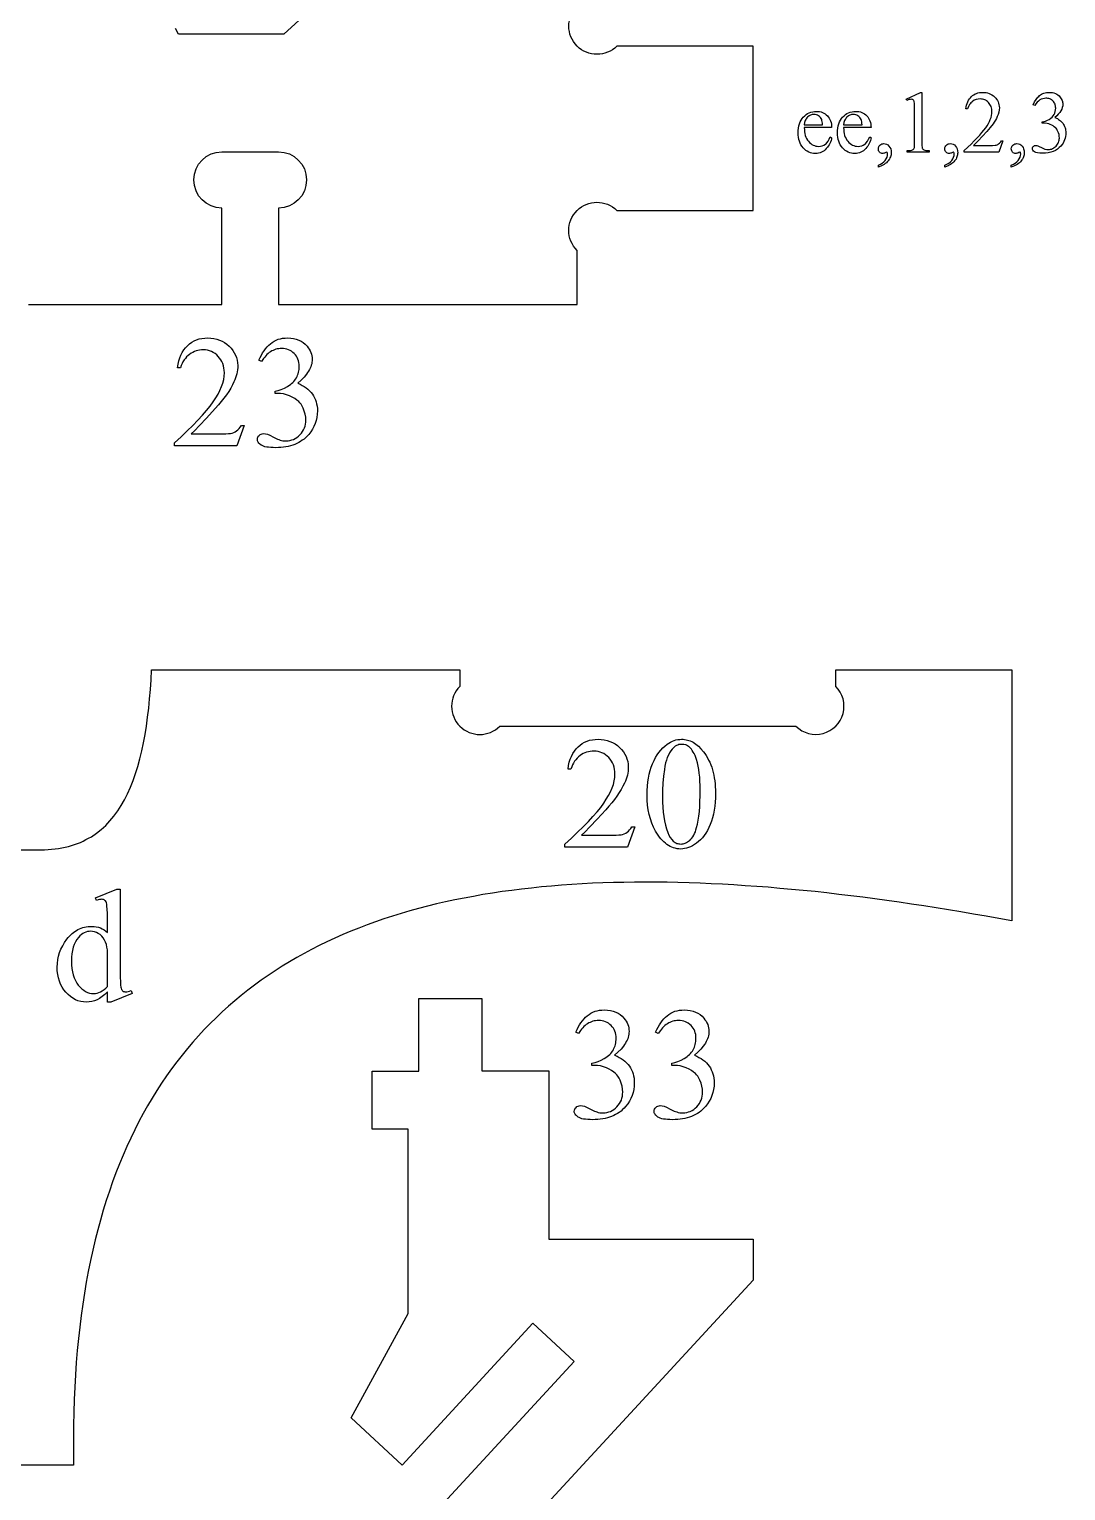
# Model space of a CAD drawing. Extents: x 9 to 960, y -397 to 558.
# Drawn here: x 715.1 to 803.3, y 243.5 to 367.9 of the extents above; entities that cross this region are included whole.
import ezdxf

# ---------------------------------------------------------------- set-up
doc = ezdxf.new("R2010")
doc.units = 0
doc.header["$MEASUREMENT"] = 0
doc.layers.add('EXT', color=1, linetype='CONTINUOUS')
doc.layers.add('TEXT', color=18, linetype='CONTINUOUS')

msp = doc.modelspace()

# ---------------------------------------------------------------- linework, layer by layer
at = {"layer": 'EXT'}
msp.add_lwpolyline([(745.49, 375.48), (736.76, 367.48), (727.79, 367.48), (727.55, 367.97)], dxfattribs=at)
for points in [[(715.02, 344.48), (731.5, 344.48), (731.5, 352.68, -1), (731.5, 357.48), (736.3, 357.48, -1), (736.3, 352.68), (736.3, 344.48), (761.73, 344.48), (761.73, 349.08, -1), (765.12, 352.48), (776.73, 352.48), (776.73, 366.48), (765.12, 366.48, -1), (761.73, 369.87)], [(699.15, 298.05), (716.06, 298.05), (716.38, 298.05), (716.69, 298.07), (716.99, 298.09), (717.29, 298.12), (717.58, 298.16), (717.87, 298.21), (718.15, 298.27), (718.42, 298.33), (718.69, 298.41), (718.95, 298.49), (719.2, 298.58), (719.45, 298.68), (719.69, 298.79), (719.92, 298.91), (720.15, 299.03), (720.38, 299.16), (720.81, 299.45), (721.21, 299.77), (721.6, 300.12), (721.96, 300.5), (722.3, 300.91), (722.62, 301.35), (722.92, 301.81), (723.2, 302.3), (723.47, 302.82), (723.71, 303.37), (723.94, 303.94), (724.15, 304.53), (724.34, 305.15), (724.51, 305.79), (724.67, 306.46), (724.82, 307.14), (724.95, 307.85), (725.07, 308.58), (725.17, 309.33), (725.26, 310.1), (725.34, 310.89), (725.41, 311.7), (725.47, 312.52), (725.51, 313.37), (751.75, 313.37), (751.75, 311.96, 1), (755.15, 308.57), (780.36, 308.57, 1), (783.75, 311.96), (783.75, 313.37), (798.75, 313.37), (798.75, 291.99), (797.63, 292.2), (796.55, 292.39), (795.48, 292.57), (794.41, 292.76), (793.35, 292.93), (792.29, 293.1), (791.24, 293.27), (790.19, 293.42), (789.15, 293.58), (788.11, 293.72), (787.08, 293.86), (786.05, 294), (785.03, 294.13), (784.01, 294.25), (783, 294.37), (781.99, 294.48), (780.98, 294.58), (779.99, 294.67), (779, 294.76), (778.01, 294.85), (777.03, 294.92), (776.05, 294.99), (775.08, 295.06), (774.12, 295.11), (773.16, 295.16), (772.21, 295.2), (771.26, 295.23), (770.32, 295.26), (769.39, 295.28), (768.46, 295.29), (767.54, 295.29), (766.63, 295.29), (765.72, 295.27), (764.82, 295.25), (763.92, 295.23), (763.03, 295.19), (762.15, 295.14), (761.27, 295.09), (760.4, 295.03), (759.54, 294.96), (758.69, 294.88), (757.84, 294.79), (757, 294.7), (756.17, 294.59), (755.34, 294.48), (754.52, 294.36), (753.71, 294.23), (752.9, 294.08), (752.11, 293.93), (751.32, 293.78), (750.54, 293.61), (749.76, 293.43), (749, 293.24), (748.24, 293.04), (747.49, 292.84), (746.75, 292.62), (746.01, 292.39), (745.29, 292.16), (744.57, 291.91), (743.86, 291.65), (743.16, 291.38), (742.47, 291.11), (741.78, 290.82), (741.11, 290.52), (740.44, 290.21), (739.78, 289.89), (739.13, 289.56), (738.49, 289.22), (737.86, 288.87), (737.24, 288.5), (736.63, 288.13), (736.02, 287.74), (735.43, 287.35), (734.84, 286.94), (734.26, 286.52), (733.7, 286.09), (733.14, 285.64), (732.59, 285.19), (732.05, 284.72), (731.52, 284.24), (731, 283.75), (730.49, 283.25), (729.99, 282.74), (729.5, 282.21), (729.02, 281.67), (728.56, 281.12), (728.1, 280.55), (727.65, 279.98), (727.21, 279.39), (726.78, 278.79), (726.36, 278.17), (725.95, 277.54), (725.56, 276.9), (725.17, 276.25), (724.8, 275.58), (724.43, 274.9), (724.08, 274.21), (723.73, 273.5), (723.4, 272.78), (723.08, 272.05), (722.77, 271.3), (722.47, 270.54), (722.19, 269.77), (721.91, 268.98), (721.65, 268.17), (721.39, 267.36), (721.15, 266.52), (720.92, 265.68), (720.7, 264.82), (720.5, 263.94), (720.3, 263.06), (720.12, 262.15), (719.95, 261.23), (719.79, 260.3), (719.64, 259.35), (719.51, 258.39), (719.39, 257.41), (719.28, 256.42), (719.18, 255.41), (719.09, 254.39), (719.02, 253.35), (718.96, 252.29), (718.92, 251.23), (718.88, 250.14), (718.86, 249.04), (718.85, 247.92), (718.85, 246.79), (718.87, 245.64), (683.46, 245.64)]]:
    msp.add_lwpolyline(points, format="xyb", dxfattribs=at)
msp.add_lwpolyline([(755.15, 238), (750.37, 242.41), (761.49, 254.48), (757.96, 257.73), (746.84, 245.66), (742.49, 249.67), (747.34, 258.55), (747.34, 274.27), (744.28, 274.27), (744.28, 279.2), (748.25, 279.2), (748.25, 285.38), (753.63, 285.38), (753.63, 279.21), (759.32, 279.21), (759.32, 264.9), (776.72, 264.9), (776.72, 261.4)], close=True, dxfattribs=at)
at = {"layer": 'TEXT'}
for points in [[(789.74, 361.95), (790.96, 362.54), (791.08, 362.54), (791.08, 358.32), (791.09, 357.98), (791.1, 357.87), (791.12, 357.8), (791.14, 357.75), (791.17, 357.71), (791.21, 357.67), (791.26, 357.64), (791.33, 357.62), (791.43, 357.6), (791.56, 357.58), (791.71, 357.58), (791.71, 357.44), (789.83, 357.44), (789.83, 357.58), (789.99, 357.58), (790.12, 357.6), (790.22, 357.61), (790.29, 357.64), (790.34, 357.67), (790.38, 357.7), (790.41, 357.74), (790.43, 357.78), (790.45, 357.85), (790.46, 357.96), (790.47, 358.32), (790.47, 361.02), (790.46, 361.47), (790.45, 361.62), (790.44, 361.72), (790.42, 361.78), (790.4, 361.82), (790.37, 361.86), (790.34, 361.89), (790.31, 361.92), (790.27, 361.94), (790.18, 361.95), (790.1, 361.94), (790.01, 361.92), (789.91, 361.89), (789.8, 361.84)], [(797.98, 358.4), (797.63, 357.44), (794.68, 357.44), (794.68, 357.58), (795.29, 358.14), (795.55, 358.41), (795.79, 358.66), (796.01, 358.89), (796.2, 359.11), (796.37, 359.32), (796.52, 359.52), (796.64, 359.7), (796.75, 359.88), (796.84, 360.06), (796.91, 360.24), (796.97, 360.41), (797.01, 360.57), (797.04, 360.73), (797.05, 360.89), (797.04, 361.01), (797.03, 361.12), (797.01, 361.22), (796.97, 361.33), (796.93, 361.42), (796.88, 361.51), (796.82, 361.59), (796.76, 361.67), (796.68, 361.75), (796.6, 361.81), (796.52, 361.86), (796.44, 361.9), (796.35, 361.94), (796.25, 361.96), (796.16, 361.97), (796.06, 361.98), (795.88, 361.97), (795.71, 361.93), (795.55, 361.86), (795.4, 361.76), (795.33, 361.71), (795.26, 361.64), (795.2, 361.57), (795.14, 361.5), (795.04, 361.33), (794.96, 361.13), (794.83, 361.13), (794.86, 361.3), (794.89, 361.45), (794.94, 361.6), (794.99, 361.73), (795.06, 361.86), (795.13, 361.98), (795.21, 362.08), (795.3, 362.18), (795.4, 362.26), (795.5, 362.34), (795.61, 362.4), (795.73, 362.45), (795.85, 362.49), (795.98, 362.52), (796.11, 362.54), (796.25, 362.54), (796.4, 362.54), (796.55, 362.52), (796.68, 362.49), (796.81, 362.45), (796.94, 362.39), (797.05, 362.32), (797.17, 362.24), (797.27, 362.15), (797.37, 362.05), (797.45, 361.95), (797.52, 361.84), (797.58, 361.73), (797.62, 361.61), (797.65, 361.49), (797.67, 361.36), (797.68, 361.23), (797.67, 361.04), (797.63, 360.85), (797.58, 360.66), (797.5, 360.47), (797.43, 360.32), (797.34, 360.17), (797.25, 360.01), (797.14, 359.86), (796.9, 359.54), (796.62, 359.21), (795.87, 358.4), (795.63, 358.15), (795.47, 358), (796.77, 358), (797.11, 358), (797.33, 358.03), (797.41, 358.05), (797.49, 358.07), (797.56, 358.11), (797.62, 358.15), (797.69, 358.2), (797.74, 358.26), (797.8, 358.32), (797.85, 358.4)], [(800.57, 361.49), (800.68, 361.73), (800.81, 361.94), (800.95, 362.12), (801.03, 362.2), (801.11, 362.27), (801.19, 362.33), (801.28, 362.39), (801.38, 362.44), (801.48, 362.48), (801.58, 362.51), (801.69, 362.53), (801.8, 362.54), (801.92, 362.54), (802.07, 362.54), (802.21, 362.52), (802.33, 362.49), (802.45, 362.45), (802.56, 362.39), (802.67, 362.32), (802.76, 362.24), (802.84, 362.15), (802.95, 362), (803.03, 361.85), (803.05, 361.77), (803.07, 361.69), (803.08, 361.61), (803.09, 361.53), (803.08, 361.39), (803.04, 361.25), (802.99, 361.12), (802.92, 360.97), (802.82, 360.83), (802.7, 360.69), (802.56, 360.55), (802.4, 360.4), (802.62, 360.3), (802.72, 360.24), (802.81, 360.18), (802.89, 360.12), (802.97, 360.04), (803.04, 359.97), (803.1, 359.89), (803.15, 359.8), (803.2, 359.71), (803.24, 359.62), (803.28, 359.52), (803.3, 359.42), (803.32, 359.32), (803.33, 359.21), (803.33, 359.1), (803.33, 358.94), (803.31, 358.78), (803.28, 358.63), (803.23, 358.49), (803.17, 358.35), (803.1, 358.22), (803.02, 358.09), (802.92, 357.97), (802.78, 357.83), (802.62, 357.7), (802.45, 357.59), (802.26, 357.51), (802.06, 357.44), (801.84, 357.39), (801.61, 357.36), (801.36, 357.35), (801.13, 357.36), (800.94, 357.38), (800.79, 357.42), (800.72, 357.45), (800.67, 357.48), (800.59, 357.54), (800.54, 357.61), (800.5, 357.68), (800.49, 357.75), (800.5, 357.8), (800.51, 357.85), (800.54, 357.89), (800.58, 357.93), (800.62, 357.97), (800.67, 358), (800.73, 358.01), (800.79, 358.02), (800.88, 358.01), (800.97, 357.99), (801.08, 357.94), (801.26, 357.85), (801.45, 357.76), (801.56, 357.71), (801.71, 357.68), (801.86, 357.67), (801.95, 357.68), (802.04, 357.69), (802.12, 357.71), (802.21, 357.75), (802.29, 357.79), (802.36, 357.84), (802.44, 357.9), (802.51, 357.96), (802.58, 358.04), (802.63, 358.12), (802.68, 358.2), (802.72, 358.28), (802.75, 358.37), (802.77, 358.46), (802.78, 358.56), (802.79, 358.65), (802.78, 358.8), (802.76, 358.94), (802.72, 359.08), (802.66, 359.22), (802.61, 359.32), (802.56, 359.4), (802.51, 359.48), (802.45, 359.53), (802.36, 359.61), (802.26, 359.68), (802.15, 359.74), (802.01, 359.8), (801.88, 359.85), (801.74, 359.89), (801.59, 359.91), (801.45, 359.92), (801.33, 359.92), (801.33, 360.03), (801.48, 360.06), (801.62, 360.1), (801.77, 360.16), (801.92, 360.24), (802.05, 360.33), (802.17, 360.43), (802.27, 360.54), (802.34, 360.66), (802.4, 360.78), (802.44, 360.91), (802.47, 361.05), (802.48, 361.19), (802.47, 361.29), (802.46, 361.38), (802.44, 361.46), (802.42, 361.54), (802.38, 361.61), (802.34, 361.68), (802.29, 361.75), (802.24, 361.81), (802.18, 361.86), (802.11, 361.91), (802.04, 361.95), (801.97, 361.98), (801.89, 362.01), (801.82, 362.03), (801.73, 362.04), (801.65, 362.04), (801.51, 362.03), (801.37, 362), (801.24, 361.96), (801.12, 361.89), (801, 361.8), (800.89, 361.7), (800.79, 361.57), (800.69, 361.43)], [(781.07, 359.55), (781.08, 359.36), (781.09, 359.19), (781.12, 359.03), (781.16, 358.87), (781.21, 358.73), (781.27, 358.6), (781.35, 358.48), (781.44, 358.37), (781.53, 358.27), (781.63, 358.18), (781.73, 358.11), (781.84, 358.05), (781.95, 358), (782.06, 357.97), (782.18, 357.95), (782.3, 357.94), (782.46, 357.95), (782.61, 357.98), (782.75, 358.04), (782.88, 358.12), (782.94, 358.17), (783, 358.23), (783.1, 358.37), (783.2, 358.54), (783.29, 358.75), (783.4, 358.67), (783.38, 358.55), (783.35, 358.43), (783.3, 358.31), (783.25, 358.19), (783.19, 358.08), (783.12, 357.97), (783.04, 357.86), (782.95, 357.75), (782.86, 357.65), (782.76, 357.57), (782.65, 357.5), (782.54, 357.44), (782.42, 357.4), (782.29, 357.36), (782.16, 357.34), (782.02, 357.34), (781.87, 357.34), (781.73, 357.37), (781.59, 357.4), (781.46, 357.46), (781.33, 357.52), (781.21, 357.6), (781.09, 357.7), (780.98, 357.81), (780.88, 357.93), (780.79, 358.07), (780.72, 358.21), (780.66, 358.37), (780.61, 358.53), (780.57, 358.71), (780.55, 358.89), (780.55, 359.09), (780.55, 359.3), (780.57, 359.49), (780.61, 359.68), (780.66, 359.86), (780.72, 360.02), (780.8, 360.17), (780.89, 360.31), (780.99, 360.44), (781.11, 360.55), (781.23, 360.65), (781.36, 360.73), (781.49, 360.8), (781.64, 360.85), (781.79, 360.89), (781.94, 360.91), (782.11, 360.92), (782.25, 360.92), (782.38, 360.9), (782.5, 360.87), (782.62, 360.83), (782.74, 360.78), (782.84, 360.71), (782.94, 360.63), (783.04, 360.55), (783.12, 360.45), (783.2, 360.34), (783.26, 360.23), (783.31, 360.11), (783.35, 359.98), (783.38, 359.84), (783.4, 359.7), (783.4, 359.55)], [(784.42, 359.55), (784.43, 359.36), (784.44, 359.19), (784.47, 359.03), (784.51, 358.87), (784.56, 358.73), (784.63, 358.6), (784.7, 358.48), (784.79, 358.37), (784.88, 358.27), (784.98, 358.18), (785.08, 358.11), (785.19, 358.05), (785.3, 358), (785.41, 357.97), (785.53, 357.95), (785.65, 357.94), (785.81, 357.95), (785.96, 357.98), (786.1, 358.04), (786.23, 358.12), (786.29, 358.17), (786.35, 358.23), (786.46, 358.37), (786.55, 358.54), (786.64, 358.75), (786.76, 358.67), (786.73, 358.55), (786.7, 358.43), (786.66, 358.31), (786.61, 358.19), (786.54, 358.08), (786.47, 357.97), (786.39, 357.86), (786.31, 357.75), (786.21, 357.65), (786.11, 357.57), (786, 357.5), (785.89, 357.44), (785.77, 357.4), (785.64, 357.36), (785.51, 357.34), (785.37, 357.34), (785.22, 357.34), (785.08, 357.37), (784.94, 357.4), (784.81, 357.46), (784.68, 357.52), (784.56, 357.6), (784.44, 357.7), (784.33, 357.81), (784.23, 357.93), (784.14, 358.07), (784.07, 358.21), (784.01, 358.37), (783.96, 358.53), (783.93, 358.71), (783.91, 358.89), (783.9, 359.09), (783.91, 359.3), (783.93, 359.49), (783.96, 359.68), (784.01, 359.86), (784.07, 360.02), (784.15, 360.17), (784.24, 360.31), (784.34, 360.44), (784.46, 360.55), (784.58, 360.65), (784.71, 360.73), (784.84, 360.8), (784.99, 360.85), (785.14, 360.89), (785.29, 360.91), (785.46, 360.92), (785.6, 360.92), (785.73, 360.9), (785.86, 360.87), (785.98, 360.83), (786.09, 360.78), (786.2, 360.71), (786.3, 360.63), (786.39, 360.55), (786.48, 360.45), (786.55, 360.34), (786.61, 360.23), (786.66, 360.11), (786.7, 359.98), (786.73, 359.84), (786.75, 359.7), (786.76, 359.55)], [(781.07, 359.76), (782.63, 359.76), (782.62, 359.91), (782.61, 360.04), (782.58, 360.14), (782.56, 360.22), (782.5, 360.31), (782.44, 360.4), (782.37, 360.48), (782.28, 360.54), (782.19, 360.59), (782.1, 360.63), (782, 360.65), (781.9, 360.66), (781.82, 360.66), (781.75, 360.64), (781.68, 360.63), (781.61, 360.6), (781.48, 360.53), (781.35, 360.42), (781.3, 360.36), (781.24, 360.29), (781.2, 360.22), (781.16, 360.14), (781.13, 360.05), (781.1, 359.96)], [(784.42, 359.76), (785.99, 359.76), (785.97, 359.91), (785.96, 360.04), (785.94, 360.14), (785.91, 360.22), (785.86, 360.31), (785.79, 360.4), (785.72, 360.48), (785.63, 360.54), (785.54, 360.59), (785.45, 360.63), (785.35, 360.65), (785.25, 360.66), (785.18, 360.66), (785.1, 360.64), (785.03, 360.63), (784.96, 360.6), (784.83, 360.53), (784.7, 360.42), (784.65, 360.36), (784.6, 360.29), (784.55, 360.22), (784.51, 360.14), (784.48, 360.05), (784.45, 359.96)], [(787.38, 356.18), (787.38, 356.35), (787.55, 356.42), (787.71, 356.51), (787.85, 356.61), (787.96, 356.73), (788.05, 356.87), (788.12, 357.01), (788.16, 357.15), (788.17, 357.29), (788.16, 357.36), (788.14, 357.41), (788.11, 357.44), (788.09, 357.44), (788.02, 357.43), (787.91, 357.37), (787.84, 357.35), (787.77, 357.34), (787.68, 357.34), (787.61, 357.36), (787.54, 357.4), (787.48, 357.44), (787.44, 357.5), (787.4, 357.57), (787.38, 357.65), (787.38, 357.74), (787.38, 357.83), (787.41, 357.91), (787.45, 357.98), (787.51, 358.05), (787.59, 358.11), (787.67, 358.15), (787.76, 358.17), (787.85, 358.18), (787.97, 358.16), (788.08, 358.13), (788.19, 358.06), (788.28, 357.97), (788.37, 357.85), (788.43, 357.72), (788.46, 357.57), (788.47, 357.4), (788.47, 357.31), (788.46, 357.22), (788.44, 357.13), (788.41, 357.04), (788.37, 356.95), (788.33, 356.86), (788.27, 356.78), (788.21, 356.7), (788.14, 356.62), (788.06, 356.54), (787.97, 356.47), (787.87, 356.41), (787.76, 356.34), (787.64, 356.29)], [(793.04, 356.18), (793.04, 356.35), (793.22, 356.42), (793.38, 356.51), (793.51, 356.61), (793.63, 356.73), (793.72, 356.87), (793.78, 357.01), (793.82, 357.15), (793.84, 357.29), (793.83, 357.36), (793.8, 357.41), (793.78, 357.44), (793.75, 357.44), (793.69, 357.43), (793.57, 357.37), (793.51, 357.35), (793.43, 357.34), (793.35, 357.34), (793.27, 357.36), (793.2, 357.4), (793.15, 357.44), (793.1, 357.5), (793.07, 357.57), (793.05, 357.65), (793.04, 357.74), (793.05, 357.83), (793.07, 357.91), (793.12, 357.98), (793.18, 358.05), (793.25, 358.11), (793.33, 358.15), (793.42, 358.17), (793.52, 358.18), (793.63, 358.16), (793.75, 358.13), (793.85, 358.06), (793.95, 357.97), (794.03, 357.85), (794.09, 357.72), (794.13, 357.57), (794.14, 357.4), (794.13, 357.31), (794.12, 357.22), (794.1, 357.13), (794.07, 357.04), (794.04, 356.95), (793.99, 356.86), (793.94, 356.78), (793.87, 356.7), (793.8, 356.62), (793.72, 356.54), (793.63, 356.47), (793.53, 356.41), (793.42, 356.34), (793.31, 356.29)], [(798.7, 356.18), (798.7, 356.35), (798.88, 356.42), (799.04, 356.51), (799.18, 356.61), (799.29, 356.73), (799.38, 356.87), (799.45, 357.01), (799.49, 357.15), (799.5, 357.29), (799.49, 357.36), (799.47, 357.41), (799.44, 357.44), (799.41, 357.44), (799.35, 357.43), (799.24, 357.37), (799.17, 357.35), (799.1, 357.34), (799.01, 357.34), (798.94, 357.36), (798.87, 357.4), (798.81, 357.44), (798.76, 357.5), (798.73, 357.57), (798.71, 357.65), (798.7, 357.74), (798.71, 357.83), (798.74, 357.91), (798.78, 357.98), (798.84, 358.05), (798.91, 358.11), (798.99, 358.15), (799.08, 358.17), (799.18, 358.18), (799.3, 358.16), (799.41, 358.13), (799.51, 358.06), (799.61, 357.97), (799.7, 357.85), (799.75, 357.72), (799.79, 357.57), (799.8, 357.4), (799.8, 357.31), (799.79, 357.22), (799.76, 357.13), (799.74, 357.04), (799.7, 356.95), (799.65, 356.86), (799.6, 356.78), (799.54, 356.7), (799.47, 356.62), (799.39, 356.54), (799.3, 356.47), (799.2, 356.41), (799.09, 356.34), (798.97, 356.29)], [(733.39, 334.18), (732.76, 332.44), (727.45, 332.44), (727.45, 332.69), (728.02, 333.21), (728.54, 333.71), (729.01, 334.18), (729.45, 334.63), (729.84, 335.05), (730.19, 335.45), (730.49, 335.83), (730.75, 336.18), (730.97, 336.52), (731.17, 336.84), (731.33, 337.16), (731.47, 337.48), (731.57, 337.78), (731.65, 338.08), (731.69, 338.37), (731.71, 338.66), (731.7, 338.87), (731.67, 339.06), (731.63, 339.26), (731.58, 339.44), (731.5, 339.61), (731.41, 339.77), (731.3, 339.92), (731.18, 340.06), (731.05, 340.19), (730.91, 340.3), (730.76, 340.4), (730.61, 340.48), (730.45, 340.54), (730.28, 340.58), (730.11, 340.61), (729.93, 340.61), (729.76, 340.61), (729.6, 340.59), (729.45, 340.56), (729.3, 340.52), (729.15, 340.46), (729.01, 340.4), (728.87, 340.32), (728.74, 340.23), (728.61, 340.12), (728.49, 340.01), (728.38, 339.88), (728.28, 339.75), (728.18, 339.6), (728.1, 339.44), (728.02, 339.27), (727.96, 339.09), (727.71, 339.09), (727.76, 339.39), (727.83, 339.67), (727.91, 339.93), (728.01, 340.17), (728.12, 340.4), (728.25, 340.61), (728.4, 340.8), (728.56, 340.97), (728.74, 341.13), (728.93, 341.26), (729.13, 341.37), (729.34, 341.47), (729.56, 341.54), (729.79, 341.59), (730.03, 341.62), (730.28, 341.63), (730.55, 341.62), (730.8, 341.59), (731.05, 341.53), (731.28, 341.45), (731.51, 341.35), (731.72, 341.23), (731.92, 341.09), (732.11, 340.93), (732.28, 340.75), (732.43, 340.56), (732.55, 340.36), (732.66, 340.16), (732.74, 339.95), (732.8, 339.73), (732.83, 339.5), (732.84, 339.27), (732.84, 339.1), (732.82, 338.92), (732.8, 338.75), (732.76, 338.58), (732.72, 338.41), (732.66, 338.24), (732.6, 338.07), (732.52, 337.9), (732.39, 337.63), (732.24, 337.35), (732.07, 337.08), (731.88, 336.79), (731.67, 336.51), (731.44, 336.22), (731.2, 335.92), (730.93, 335.62), (730.18, 334.81), (729.59, 334.18), (729.15, 333.72), (728.87, 333.45), (731.22, 333.45), (731.55, 333.45), (731.82, 333.46), (732.05, 333.48), (732.22, 333.5), (732.36, 333.53), (732.5, 333.58), (732.62, 333.64), (732.74, 333.71), (732.85, 333.8), (732.96, 333.91), (733.06, 334.04), (733.15, 334.18)], [(734.65, 339.73), (734.75, 339.95), (734.85, 340.16), (734.96, 340.35), (735.08, 340.54), (735.21, 340.71), (735.34, 340.86), (735.48, 341), (735.62, 341.13), (735.77, 341.25), (735.93, 341.35), (736.1, 341.44), (736.28, 341.51), (736.47, 341.56), (736.66, 341.6), (736.87, 341.62), (737.08, 341.63), (737.35, 341.62), (737.59, 341.59), (737.82, 341.53), (738.04, 341.45), (738.24, 341.35), (738.42, 341.23), (738.59, 341.09), (738.74, 340.93), (738.84, 340.79), (738.93, 340.66), (739.01, 340.52), (739.07, 340.38), (739.12, 340.24), (739.15, 340.1), (739.17, 339.95), (739.18, 339.8), (739.17, 339.68), (739.16, 339.56), (739.14, 339.43), (739.1, 339.31), (739.06, 339.18), (739.01, 339.06), (738.94, 338.93), (738.87, 338.81), (738.79, 338.68), (738.7, 338.55), (738.49, 338.29), (738.23, 338.03), (737.95, 337.77), (738.15, 337.69), (738.33, 337.59), (738.51, 337.49), (738.67, 337.38), (738.82, 337.26), (738.96, 337.13), (739.09, 336.99), (739.2, 336.84), (739.3, 336.69), (739.39, 336.53), (739.46, 336.36), (739.52, 336.19), (739.56, 336.01), (739.6, 335.82), (739.62, 335.62), (739.62, 335.42), (739.61, 335.14), (739.58, 334.86), (739.52, 334.59), (739.44, 334.33), (739.33, 334.09), (739.21, 333.85), (739.06, 333.62), (738.88, 333.4), (738.76, 333.26), (738.63, 333.14), (738.49, 333.02), (738.34, 332.91), (738.19, 332.81), (738.03, 332.72), (737.87, 332.64), (737.69, 332.56), (737.52, 332.5), (737.33, 332.44), (737.14, 332.39), (736.94, 332.35), (736.73, 332.32), (736.52, 332.3), (736.3, 332.29), (736.07, 332.28), (735.86, 332.29), (735.66, 332.3), (735.47, 332.32), (735.31, 332.34), (735.16, 332.37), (735.04, 332.41), (734.93, 332.46), (734.84, 332.51), (734.69, 332.62), (734.64, 332.68), (734.59, 332.74), (734.55, 332.8), (734.53, 332.87), (734.51, 332.93), (734.51, 332.99), (734.52, 333.09), (734.55, 333.18), (734.59, 333.26), (734.66, 333.33), (734.75, 333.4), (734.83, 333.44), (734.93, 333.47), (735.04, 333.48), (735.21, 333.47), (735.38, 333.43), (735.56, 333.35), (735.89, 333.18), (736.22, 333.02), (736.35, 332.97), (736.44, 332.93), (736.56, 332.9), (736.69, 332.88), (736.83, 332.87), (736.96, 332.86), (737.13, 332.87), (737.29, 332.89), (737.45, 332.94), (737.6, 332.99), (737.74, 333.07), (737.88, 333.16), (738.01, 333.26), (738.14, 333.39), (738.26, 333.52), (738.36, 333.66), (738.45, 333.81), (738.52, 333.96), (738.57, 334.12), (738.61, 334.28), (738.63, 334.45), (738.64, 334.63), (738.63, 334.89), (738.58, 335.14), (738.51, 335.4), (738.41, 335.65), (738.32, 335.82), (738.23, 335.98), (738.13, 336.11), (738.03, 336.21), (737.88, 336.34), (737.69, 336.47), (737.48, 336.58), (737.25, 336.69), (737, 336.79), (736.75, 336.86), (736.49, 336.9), (736.23, 336.91), (736.02, 336.91), (736.02, 337.11), (736.15, 337.13), (736.28, 337.16), (736.55, 337.24), (736.81, 337.35), (737.07, 337.49), (737.2, 337.57), (737.32, 337.65), (737.43, 337.74), (737.53, 337.83), (737.62, 337.93), (737.7, 338.03), (737.77, 338.13), (737.84, 338.24), (737.9, 338.35), (737.94, 338.46), (737.98, 338.58), (738.02, 338.7), (738.04, 338.82), (738.06, 338.94), (738.07, 339.07), (738.08, 339.2), (738.07, 339.37), (738.05, 339.53), (738.02, 339.68), (737.97, 339.82), (737.91, 339.95), (737.84, 340.08), (737.75, 340.2), (737.65, 340.31), (737.54, 340.4), (737.42, 340.49), (737.3, 340.56), (737.17, 340.62), (737.03, 340.67), (736.89, 340.7), (736.74, 340.72), (736.58, 340.73), (736.46, 340.72), (736.33, 340.71), (736.21, 340.69), (736.09, 340.66), (735.97, 340.62), (735.86, 340.57), (735.75, 340.52), (735.64, 340.45), (735.53, 340.38), (735.43, 340.3), (735.33, 340.21), (735.23, 340.11), (735.14, 340), (735.04, 339.88), (734.87, 339.62)], [(766.64, 300.01), (766.01, 298.27), (760.7, 298.27), (760.7, 298.52), (761.26, 299.04), (761.78, 299.54), (762.26, 300.01), (762.69, 300.46), (763.08, 300.88), (763.43, 301.28), (763.74, 301.66), (764, 302.01), (764.22, 302.35), (764.41, 302.67), (764.58, 302.99), (764.71, 303.31), (764.82, 303.61), (764.89, 303.91), (764.94, 304.2), (764.95, 304.49), (764.94, 304.7), (764.92, 304.89), (764.88, 305.09), (764.82, 305.27), (764.75, 305.44), (764.66, 305.6), (764.55, 305.75), (764.43, 305.89), (764.29, 306.02), (764.15, 306.13), (764, 306.23), (763.85, 306.31), (763.69, 306.37), (763.52, 306.41), (763.35, 306.44), (763.17, 306.44), (763.01, 306.44), (762.85, 306.42), (762.69, 306.39), (762.54, 306.35), (762.4, 306.29), (762.25, 306.23), (762.12, 306.15), (761.98, 306.06), (761.85, 305.95), (761.73, 305.84), (761.62, 305.71), (761.52, 305.58), (761.43, 305.43), (761.34, 305.27), (761.27, 305.1), (761.2, 304.92), (760.96, 304.92), (761.01, 305.22), (761.07, 305.5), (761.15, 305.76), (761.25, 306), (761.37, 306.23), (761.5, 306.44), (761.65, 306.63), (761.81, 306.8), (761.99, 306.96), (762.17, 307.09), (762.37, 307.2), (762.58, 307.3), (762.8, 307.37), (763.03, 307.42), (763.27, 307.45), (763.52, 307.46), (763.79, 307.45), (764.05, 307.42), (764.29, 307.36), (764.53, 307.28), (764.75, 307.18), (764.96, 307.06), (765.16, 306.92), (765.35, 306.76), (765.52, 306.58), (765.67, 306.39), (765.8, 306.19), (765.9, 305.99), (765.98, 305.78), (766.04, 305.56), (766.07, 305.33), (766.09, 305.1), (766.08, 304.93), (766.07, 304.75), (766.04, 304.58), (766.01, 304.41), (765.96, 304.24), (765.91, 304.07), (765.84, 303.9), (765.77, 303.73), (765.64, 303.46), (765.48, 303.18), (765.31, 302.91), (765.12, 302.62), (764.92, 302.34), (764.69, 302.05), (764.44, 301.75), (764.17, 301.45), (763.43, 300.64), (762.83, 300.01), (762.39, 299.55), (762.11, 299.28), (764.46, 299.28), (764.79, 299.28), (765.07, 299.29), (765.29, 299.31), (765.47, 299.33), (765.61, 299.36), (765.74, 299.41), (765.87, 299.47), (765.99, 299.54), (766.1, 299.63), (766.2, 299.74), (766.3, 299.86), (766.39, 300.01)], [(767.69, 302.72), (767.7, 303.1), (767.72, 303.46), (767.76, 303.82), (767.81, 304.15), (767.87, 304.48), (767.95, 304.79), (768.05, 305.09), (768.16, 305.37), (768.28, 305.64), (768.41, 305.89), (768.55, 306.13), (768.7, 306.34), (768.86, 306.54), (769.03, 306.72), (769.2, 306.88), (769.39, 307.03), (769.54, 307.13), (769.69, 307.22), (769.85, 307.29), (770, 307.35), (770.15, 307.4), (770.31, 307.43), (770.47, 307.45), (770.63, 307.46), (770.75, 307.46), (770.88, 307.44), (771.01, 307.42), (771.13, 307.39), (771.25, 307.36), (771.37, 307.31), (771.49, 307.26), (771.61, 307.2), (771.72, 307.13), (771.84, 307.05), (772.06, 306.87), (772.28, 306.65), (772.48, 306.4), (772.61, 306.24), (772.73, 306.06), (772.83, 305.88), (772.93, 305.69), (773.03, 305.5), (773.11, 305.29), (773.19, 305.08), (773.26, 304.86), (773.32, 304.64), (773.37, 304.41), (773.41, 304.17), (773.45, 303.92), (773.48, 303.67), (773.5, 303.4), (773.51, 303.14), (773.51, 302.86), (773.51, 302.48), (773.49, 302.11), (773.45, 301.75), (773.4, 301.41), (773.34, 301.09), (773.26, 300.78), (773.17, 300.48), (773.06, 300.2), (772.95, 299.93), (772.82, 299.69), (772.69, 299.46), (772.55, 299.25), (772.4, 299.06), (772.25, 298.89), (772.08, 298.74), (771.91, 298.61), (771.74, 298.49), (771.56, 298.39), (771.39, 298.31), (771.22, 298.24), (771.05, 298.18), (770.89, 298.15), (770.72, 298.12), (770.56, 298.11), (770.4, 298.12), (770.24, 298.14), (770.09, 298.17), (769.94, 298.21), (769.8, 298.26), (769.65, 298.33), (769.52, 298.41), (769.38, 298.49), (769.25, 298.6), (769.12, 298.71), (768.99, 298.83), (768.87, 298.97), (768.75, 299.12), (768.64, 299.28), (768.52, 299.45), (768.42, 299.63), (768.25, 299.96), (768.1, 300.31), (767.98, 300.67), (767.87, 301.05), (767.79, 301.44), (767.74, 301.85), (767.7, 302.28)], [(768.99, 302.55), (769, 302.1), (769.02, 301.67), (769.06, 301.26), (769.11, 300.87), (769.17, 300.5), (769.25, 300.15), (769.34, 299.83), (769.45, 299.52), (769.55, 299.29), (769.66, 299.09), (769.79, 298.92), (769.92, 298.78), (769.99, 298.72), (770.07, 298.67), (770.15, 298.63), (770.23, 298.59), (770.31, 298.57), (770.4, 298.55), (770.49, 298.54), (770.58, 298.53), (770.67, 298.54), (770.76, 298.55), (770.85, 298.58), (770.94, 298.61), (771.04, 298.66), (771.13, 298.71), (771.23, 298.78), (771.32, 298.85), (771.42, 298.94), (771.5, 299.04), (771.59, 299.16), (771.66, 299.28), (771.73, 299.43), (771.8, 299.58), (771.85, 299.75), (771.91, 299.93), (771.98, 300.23), (772.04, 300.56), (772.09, 300.92), (772.14, 301.31), (772.17, 301.73), (772.19, 302.17), (772.21, 302.65), (772.21, 303.15), (772.21, 303.53), (772.19, 303.89), (772.17, 304.23), (772.13, 304.56), (772.09, 304.88), (772.03, 305.17), (771.97, 305.46), (771.89, 305.72), (771.83, 305.9), (771.77, 306.07), (771.7, 306.23), (771.62, 306.37), (771.54, 306.5), (771.46, 306.62), (771.37, 306.72), (771.28, 306.8), (771.21, 306.85), (771.13, 306.9), (771.06, 306.94), (770.98, 306.97), (770.81, 307.01), (770.62, 307.02), (770.51, 307.01), (770.4, 307), (770.3, 306.96), (770.19, 306.92), (770.09, 306.86), (770, 306.79), (769.91, 306.71), (769.82, 306.62), (769.7, 306.47), (769.6, 306.3), (769.5, 306.11), (769.41, 305.91), (769.34, 305.68), (769.27, 305.44), (769.21, 305.17), (769.17, 304.88), (769.09, 304.3), (769.04, 303.71), (769, 303.13)], [(721.74, 285.94), (721.52, 285.73), (721.3, 285.54), (721.08, 285.39), (720.87, 285.27), (720.65, 285.19), (720.43, 285.12), (720.2, 285.09), (719.95, 285.07), (719.71, 285.09), (719.47, 285.12), (719.24, 285.19), (719.02, 285.28), (718.81, 285.4), (718.6, 285.54), (718.41, 285.71), (718.22, 285.91), (718.04, 286.12), (717.89, 286.35), (717.76, 286.6), (717.66, 286.86), (717.58, 287.13), (717.52, 287.42), (717.48, 287.73), (717.47, 288.05), (717.49, 288.37), (717.52, 288.69), (717.59, 289), (717.68, 289.3), (717.79, 289.59), (717.94, 289.88), (718.1, 290.16), (718.3, 290.44), (718.4, 290.57), (718.51, 290.69), (718.62, 290.81), (718.74, 290.91), (718.86, 291.01), (718.98, 291.1), (719.11, 291.18), (719.24, 291.25), (719.37, 291.32), (719.51, 291.37), (719.65, 291.42), (719.8, 291.46), (719.94, 291.49), (720.1, 291.51), (720.25, 291.52), (720.41, 291.52), (720.61, 291.52), (720.8, 291.49), (720.98, 291.45), (721.15, 291.4), (721.31, 291.32), (721.46, 291.24), (721.6, 291.13), (721.74, 291.01), (721.74, 292.13), (721.74, 292.61), (721.73, 292.98), (721.71, 293.25), (721.69, 293.42), (721.66, 293.53), (721.63, 293.62), (721.58, 293.69), (721.53, 293.74), (721.48, 293.78), (721.41, 293.81), (721.35, 293.82), (721.27, 293.83), (721.18, 293.82), (721.07, 293.8), (720.95, 293.77), (720.81, 293.72), (720.72, 293.95), (722.54, 294.7), (722.84, 294.7), (722.84, 287.67), (722.84, 287.19), (722.85, 286.81), (722.86, 286.53), (722.89, 286.36), (722.91, 286.25), (722.95, 286.16), (722.99, 286.09), (723.04, 286.03), (723.1, 285.99), (723.16, 285.97), (723.23, 285.95), (723.3, 285.94), (723.4, 285.95), (723.51, 285.97), (723.64, 286.01), (723.78, 286.05), (723.85, 285.82), (722.05, 285.07), (721.74, 285.07)], [(721.74, 286.41), (721.74, 289.54), (721.71, 289.76), (721.66, 289.97), (721.59, 290.17), (721.5, 290.36), (721.39, 290.54), (721.27, 290.69), (721.13, 290.82), (720.97, 290.92), (720.81, 291.01), (720.65, 291.07), (720.49, 291.1), (720.33, 291.11), (720.19, 291.1), (720.05, 291.08), (719.91, 291.04), (719.78, 290.98), (719.65, 290.91), (719.53, 290.82), (719.41, 290.71), (719.29, 290.59), (719.15, 290.41), (719.03, 290.2), (718.92, 289.98), (718.84, 289.74), (718.77, 289.48), (718.72, 289.19), (718.7, 288.89), (718.69, 288.57), (718.7, 288.24), (718.72, 287.94), (718.77, 287.65), (718.83, 287.39), (718.92, 287.14), (719.02, 286.91), (719.13, 286.7), (719.27, 286.52), (719.42, 286.35), (719.57, 286.2), (719.73, 286.08), (719.89, 285.98), (720.05, 285.9), (720.22, 285.85), (720.39, 285.81), (720.57, 285.8), (720.72, 285.81), (720.87, 285.84), (721.02, 285.89), (721.17, 285.95), (721.31, 286.04), (721.46, 286.14), (721.6, 286.27)], [(761.63, 282.51), (761.73, 282.73), (761.83, 282.94), (761.94, 283.14), (762.06, 283.32), (762.19, 283.49), (762.32, 283.64), (762.46, 283.79), (762.6, 283.92), (762.75, 284.03), (762.91, 284.13), (763.08, 284.22), (763.26, 284.29), (763.45, 284.34), (763.64, 284.38), (763.85, 284.4), (764.06, 284.41), (764.32, 284.4), (764.57, 284.37), (764.8, 284.31), (765.02, 284.23), (765.22, 284.13), (765.4, 284.01), (765.57, 283.87), (765.72, 283.71), (765.82, 283.57), (765.91, 283.44), (765.99, 283.3), (766.05, 283.16), (766.1, 283.02), (766.13, 282.88), (766.15, 282.73), (766.16, 282.58), (766.15, 282.46), (766.14, 282.34), (766.12, 282.21), (766.08, 282.09), (766.04, 281.96), (765.99, 281.84), (765.92, 281.71), (765.85, 281.59), (765.77, 281.46), (765.68, 281.33), (765.47, 281.07), (765.21, 280.81), (764.93, 280.55), (765.13, 280.47), (765.31, 280.37), (765.49, 280.27), (765.65, 280.16), (765.8, 280.04), (765.94, 279.91), (766.07, 279.77), (766.18, 279.62), (766.28, 279.47), (766.37, 279.31), (766.44, 279.14), (766.5, 278.97), (766.54, 278.79), (766.58, 278.6), (766.6, 278.4), (766.6, 278.2), (766.59, 277.92), (766.56, 277.64), (766.5, 277.37), (766.42, 277.11), (766.31, 276.87), (766.19, 276.63), (766.04, 276.4), (765.86, 276.18), (765.74, 276.04), (765.61, 275.92), (765.47, 275.8), (765.32, 275.69), (765.17, 275.59), (765.01, 275.5), (764.85, 275.42), (764.67, 275.34), (764.5, 275.28), (764.31, 275.22), (764.12, 275.17), (763.92, 275.13), (763.71, 275.1), (763.5, 275.08), (763.28, 275.07), (763.05, 275.06), (762.84, 275.07), (762.64, 275.08), (762.45, 275.1), (762.29, 275.12), (762.14, 275.15), (762.02, 275.19), (761.91, 275.24), (761.82, 275.29), (761.67, 275.41), (761.62, 275.46), (761.57, 275.52), (761.53, 275.59), (761.51, 275.65), (761.49, 275.71), (761.49, 275.77), (761.5, 275.87), (761.53, 275.96), (761.57, 276.04), (761.64, 276.11), (761.72, 276.18), (761.81, 276.22), (761.91, 276.25), (762.02, 276.26), (762.19, 276.25), (762.36, 276.21), (762.54, 276.13), (762.87, 275.96), (763.2, 275.8), (763.33, 275.75), (763.42, 275.72), (763.54, 275.68), (763.67, 275.66), (763.81, 275.65), (763.94, 275.64), (764.11, 275.65), (764.27, 275.67), (764.43, 275.72), (764.58, 275.77), (764.72, 275.85), (764.86, 275.94), (764.99, 276.04), (765.12, 276.17), (765.24, 276.3), (765.34, 276.44), (765.43, 276.59), (765.5, 276.74), (765.55, 276.9), (765.59, 277.06), (765.61, 277.23), (765.62, 277.41), (765.61, 277.67), (765.56, 277.93), (765.49, 278.18), (765.39, 278.43), (765.3, 278.6), (765.21, 278.76), (765.11, 278.89), (765.01, 278.99), (764.86, 279.12), (764.67, 279.25), (764.46, 279.36), (764.23, 279.48), (763.98, 279.57), (763.73, 279.64), (763.47, 279.68), (763.21, 279.69), (763, 279.69), (763, 279.89), (763.13, 279.91), (763.26, 279.94), (763.53, 280.02), (763.79, 280.13), (764.05, 280.27), (764.18, 280.35), (764.3, 280.43), (764.41, 280.52), (764.51, 280.61), (764.6, 280.71), (764.68, 280.81), (764.75, 280.91), (764.82, 281.02), (764.87, 281.13), (764.92, 281.24), (764.96, 281.36), (765, 281.48), (765.02, 281.6), (765.04, 281.72), (765.05, 281.85), (765.06, 281.98), (765.05, 282.15), (765.03, 282.31), (765, 282.46), (764.95, 282.6), (764.89, 282.73), (764.82, 282.86), (764.73, 282.98), (764.63, 283.09), (764.52, 283.18), (764.4, 283.27), (764.28, 283.34), (764.15, 283.4), (764.01, 283.45), (763.87, 283.48), (763.72, 283.5), (763.56, 283.51), (763.44, 283.5), (763.31, 283.49), (763.19, 283.47), (763.07, 283.44), (762.95, 283.4), (762.84, 283.35), (762.73, 283.3), (762.62, 283.23), (762.51, 283.16), (762.41, 283.08), (762.31, 282.99), (762.21, 282.89), (762.12, 282.78), (762.02, 282.66), (761.85, 282.41)], [(768.42, 282.51), (768.52, 282.73), (768.63, 282.94), (768.74, 283.14), (768.86, 283.32), (768.98, 283.49), (769.11, 283.64), (769.25, 283.79), (769.4, 283.92), (769.55, 284.03), (769.71, 284.13), (769.88, 284.22), (770.05, 284.29), (770.24, 284.34), (770.44, 284.38), (770.64, 284.4), (770.86, 284.41), (771.12, 284.4), (771.37, 284.37), (771.6, 284.31), (771.81, 284.23), (772.01, 284.13), (772.2, 284.01), (772.37, 283.87), (772.52, 283.71), (772.62, 283.57), (772.71, 283.44), (772.78, 283.3), (772.85, 283.16), (772.89, 283.02), (772.93, 282.88), (772.95, 282.73), (772.96, 282.58), (772.95, 282.46), (772.94, 282.34), (772.91, 282.21), (772.88, 282.09), (772.84, 281.96), (772.78, 281.84), (772.72, 281.71), (772.65, 281.59), (772.57, 281.46), (772.47, 281.33), (772.26, 281.07), (772.01, 280.81), (771.72, 280.55), (771.92, 280.47), (772.11, 280.37), (772.29, 280.27), (772.45, 280.16), (772.6, 280.04), (772.74, 279.91), (772.86, 279.77), (772.98, 279.62), (773.08, 279.47), (773.16, 279.31), (773.23, 279.14), (773.29, 278.97), (773.34, 278.79), (773.37, 278.6), (773.39, 278.4), (773.4, 278.2), (773.39, 277.92), (773.35, 277.64), (773.3, 277.37), (773.21, 277.11), (773.11, 276.87), (772.98, 276.63), (772.83, 276.4), (772.66, 276.18), (772.53, 276.04), (772.4, 275.92), (772.26, 275.8), (772.12, 275.69), (771.97, 275.59), (771.81, 275.5), (771.64, 275.42), (771.47, 275.34), (771.29, 275.28), (771.11, 275.22), (770.91, 275.17), (770.71, 275.13), (770.51, 275.1), (770.3, 275.08), (770.08, 275.07), (769.85, 275.06), (769.63, 275.07), (769.43, 275.08), (769.25, 275.1), (769.09, 275.12), (768.94, 275.15), (768.81, 275.19), (768.7, 275.24), (768.61, 275.29), (768.47, 275.41), (768.41, 275.46), (768.37, 275.52), (768.33, 275.59), (768.3, 275.65), (768.29, 275.71), (768.28, 275.77), (768.29, 275.87), (768.32, 275.96), (768.37, 276.04), (768.44, 276.11), (768.52, 276.18), (768.61, 276.22), (768.71, 276.25), (768.81, 276.26), (768.98, 276.25), (769.15, 276.21), (769.34, 276.13), (769.66, 275.96), (770, 275.8), (770.12, 275.75), (770.21, 275.72), (770.34, 275.68), (770.47, 275.66), (770.6, 275.65), (770.74, 275.64), (770.91, 275.65), (771.07, 275.67), (771.22, 275.72), (771.37, 275.77), (771.52, 275.85), (771.66, 275.94), (771.79, 276.04), (771.92, 276.17), (772.03, 276.3), (772.14, 276.44), (772.22, 276.59), (772.29, 276.74), (772.35, 276.9), (772.39, 277.06), (772.41, 277.23), (772.42, 277.41), (772.4, 277.67), (772.36, 277.93), (772.29, 278.18), (772.19, 278.43), (772.1, 278.6), (772.01, 278.76), (771.91, 278.89), (771.81, 278.99), (771.65, 279.12), (771.47, 279.25), (771.26, 279.36), (771.02, 279.48), (770.77, 279.57), (770.52, 279.64), (770.27, 279.68), (770.01, 279.69), (769.8, 279.69), (769.8, 279.89), (769.93, 279.91), (770.06, 279.94), (770.32, 280.02), (770.59, 280.13), (770.85, 280.27), (770.98, 280.35), (771.09, 280.43), (771.2, 280.52), (771.3, 280.61), (771.4, 280.71), (771.48, 280.81), (771.55, 280.91), (771.62, 281.02), (771.67, 281.13), (771.72, 281.24), (771.76, 281.36), (771.79, 281.48), (771.82, 281.6), (771.84, 281.72), (771.85, 281.85), (771.85, 281.98), (771.85, 282.15), (771.83, 282.31), (771.79, 282.46), (771.75, 282.6), (771.69, 282.73), (771.61, 282.86), (771.53, 282.98), (771.43, 283.09), (771.32, 283.18), (771.2, 283.27), (771.08, 283.34), (770.95, 283.4), (770.81, 283.45), (770.67, 283.48), (770.52, 283.5), (770.36, 283.51), (770.23, 283.5), (770.11, 283.49), (769.99, 283.47), (769.87, 283.44), (769.75, 283.4), (769.64, 283.35), (769.53, 283.3), (769.42, 283.23), (769.31, 283.16), (769.21, 283.08), (769.11, 282.99), (769.01, 282.89), (768.91, 282.78), (768.82, 282.66), (768.64, 282.41)]]:
    msp.add_lwpolyline(points, close=True, dxfattribs=at)

doc.saveas('drawing.dxf')
